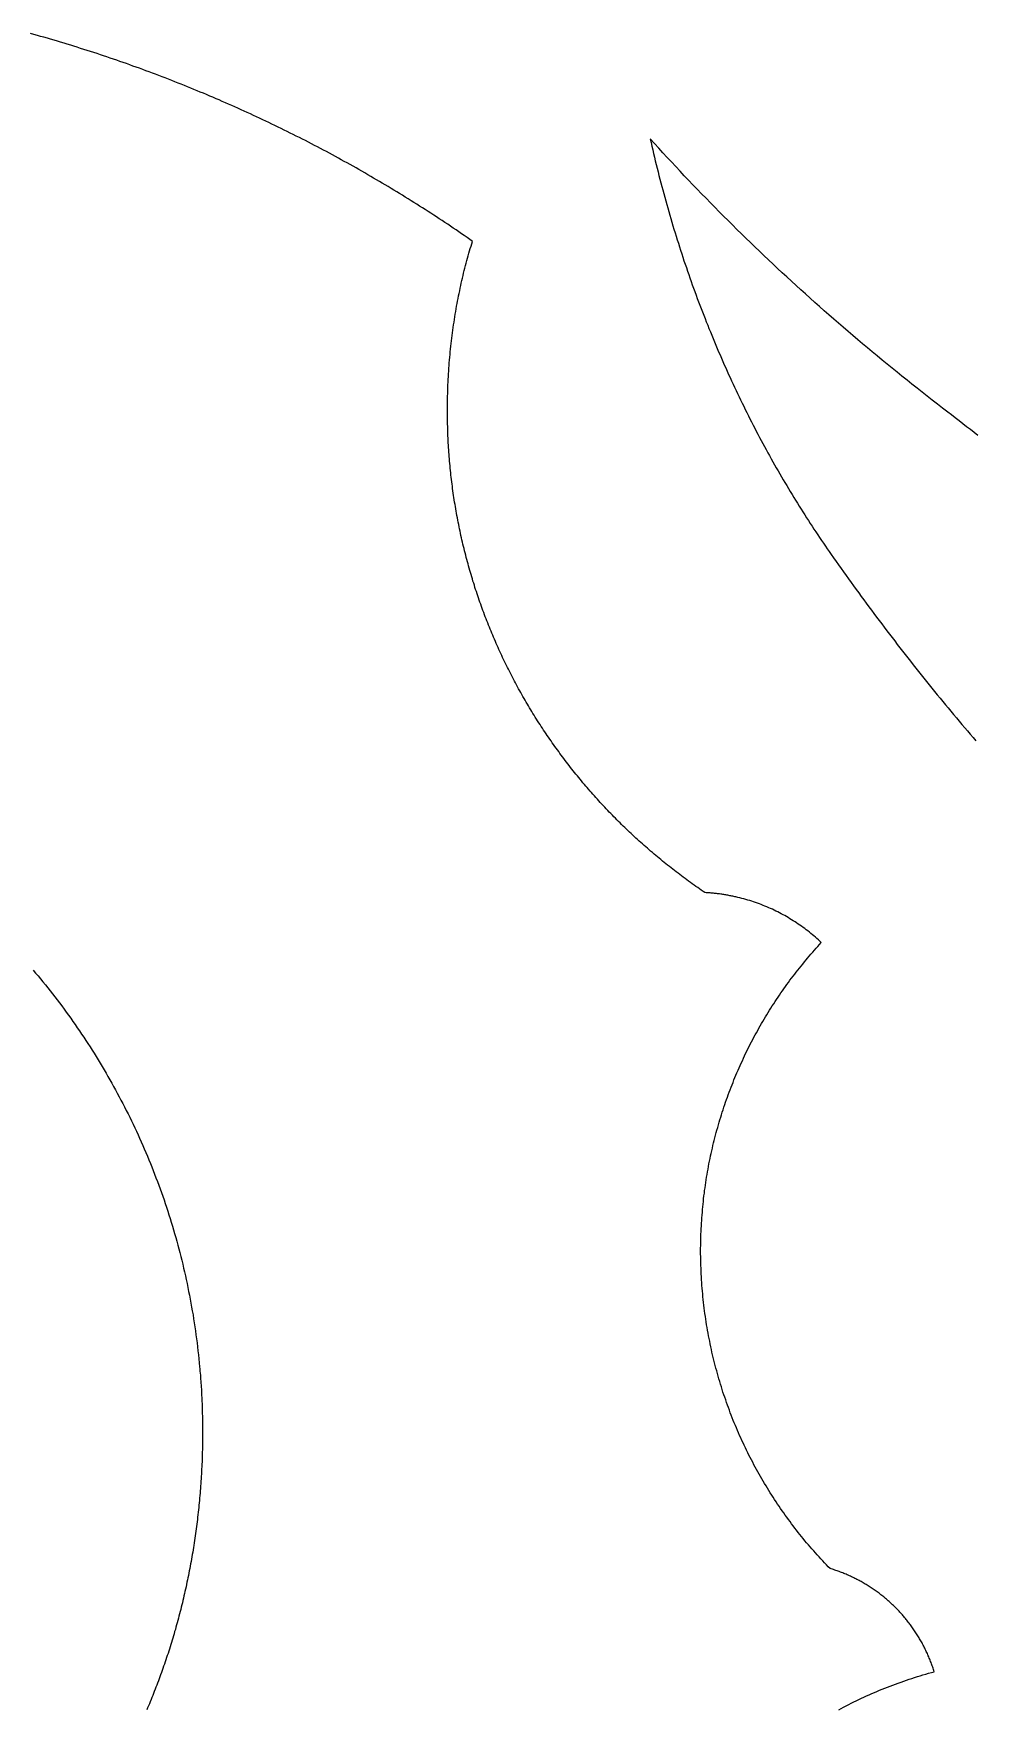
# Model space of a CAD drawing. Extents: x -331 to 1103, y -532 to 1751.
# Drawn here: x 603.9 to 727.1, y 826.9 to 1046.1 of the extents above; entities that cross this region are included whole.
import ezdxf

# ---------------------------------------------------------------- set-up
doc = ezdxf.new("R2010")
doc.units = 0
doc.layers.add('Default_Layer', color=1, linetype='CONTINUOUS')

msp = doc.modelspace()

# ---------------------------------------------------------------- linework, layer by layer
at = {"layer": 'Default_Layer'}
for points in [[(709.22, 826.83), (709.54, 827.01), (709.87, 827.18), (710.2, 827.35), (710.53, 827.52), (710.86, 827.68), (711.19, 827.85), (711.52, 828.01), (711.86, 828.17), (712.19, 828.33), (712.53, 828.49), (712.87, 828.64), (713.21, 828.79), (713.55, 828.94), (713.89, 829.09), (714.23, 829.24), (714.58, 829.38), (714.92, 829.52), (715.27, 829.66), (715.62, 829.8), (715.97, 829.93), (716.32, 830.07), (716.67, 830.2), (717.02, 830.33), (717.38, 830.46), (717.73, 830.58), (718.09, 830.7), (718.45, 830.82), (718.8, 830.94), (719.16, 831.06), (719.53, 831.17), (719.89, 831.28), (720.25, 831.39), (720.61, 831.5), (720.98, 831.6), (721.35, 831.71), (721.71, 831.81), (721.67, 831.96), (721.62, 832.11), (721.57, 832.26), (721.52, 832.41), (721.46, 832.56), (721.41, 832.71), (721.35, 832.86), (721.3, 833.01), (721.24, 833.16), (721.18, 833.31), (721.13, 833.45), (721.07, 833.6), (721, 833.74), (720.94, 833.89), (720.88, 834.03), (720.82, 834.18), (720.75, 834.32), (720.68, 834.46), (720.62, 834.6), (720.55, 834.74), (720.48, 834.88), (720.41, 835.02), (720.34, 835.16), (720.26, 835.3), (720.19, 835.44), (720.12, 835.58), (720.04, 835.71), (719.97, 835.85), (719.89, 835.98), (719.81, 836.12), (719.73, 836.25), (719.65, 836.39), (719.57, 836.52), (719.49, 836.65), (719.4, 836.78), (719.32, 836.91), (719.23, 837.04), (719.15, 837.17), (719.06, 837.3), (718.97, 837.43), (718.89, 837.55), (718.8, 837.68), (718.7, 837.8), (718.61, 837.93), (718.52, 838.05), (718.43, 838.18), (718.33, 838.3), (718.24, 838.42), (718.14, 838.54), (718.04, 838.66), (717.95, 838.78), (717.85, 838.9), (717.75, 839.02), (717.65, 839.13), (717.55, 839.25), (717.44, 839.36), (717.34, 839.48), (717.24, 839.59), (717.13, 839.71), (717.03, 839.82), (716.92, 839.93), (716.81, 840.04), (716.71, 840.15), (716.6, 840.26), (716.49, 840.37), (716.38, 840.47), (716.26, 840.58), (716.15, 840.68), (716.04, 840.79), (715.92, 840.89), (715.81, 841), (715.69, 841.1), (715.58, 841.2), (715.46, 841.3), (715.34, 841.4), (715.22, 841.5), (715.11, 841.6), (714.99, 841.69), (714.86, 841.79), (714.74, 841.88), (714.62, 841.98), (714.5, 842.07), (714.37, 842.16), (714.25, 842.25), (714.12, 842.34), (714, 842.43), (713.87, 842.52), (713.74, 842.61), (713.61, 842.7), (713.49, 842.78), (713.36, 842.87), (713.23, 842.95), (713.09, 843.03), (712.96, 843.12), (712.83, 843.2), (712.7, 843.28), (712.56, 843.36), (712.43, 843.43), (712.29, 843.51), (712.16, 843.59), (712.02, 843.66), (711.88, 843.74), (711.74, 843.81), (711.61, 843.88), (711.47, 843.95), (711.33, 844.02), (711.19, 844.09), (711.05, 844.16), (710.9, 844.23), (710.76, 844.29), (710.62, 844.36), (710.47, 844.42), (710.33, 844.49), (710.19, 844.55), (710.04, 844.61), (709.89, 844.67), (709.75, 844.73), (709.6, 844.78), (709.45, 844.84), (709.3, 844.9), (709.15, 844.95), (709.01, 845), (708.86, 845.06), (708.7, 845.11), (708.55, 845.16), (708.4, 845.21), (708.25, 845.25), (708.1, 845.3), (707.85, 845.55), (707.61, 845.8), (707.37, 846.06), (707.13, 846.32), (706.89, 846.57), (706.65, 846.83), (706.42, 847.09), (706.18, 847.35), (705.95, 847.62), (705.72, 847.88), (705.49, 848.15), (705.26, 848.41), (705.03, 848.68), (704.81, 848.95), (704.59, 849.22), (704.36, 849.5), (704.14, 849.77), (703.93, 850.04), (703.71, 850.32), (703.49, 850.6), (703.28, 850.88), (703.07, 851.16), (702.86, 851.44), (702.65, 851.72), (702.44, 852.01), (702.24, 852.29), (702.03, 852.58), (701.83, 852.87), (701.63, 853.16), (701.43, 853.45), (701.23, 853.74), (701.04, 854.03), (700.84, 854.33), (700.65, 854.62), (700.46, 854.92), (700.27, 855.22), (700.08, 855.52), (699.9, 855.82), (699.72, 856.12), (699.53, 856.42), (699.35, 856.73), (699.18, 857.03), (699, 857.34), (698.82, 857.64), (698.65, 857.95), (698.48, 858.26), (698.31, 858.57), (698.14, 858.88), (697.98, 859.2), (697.81, 859.51), (697.65, 859.83), (697.49, 860.14), (697.33, 860.46), (697.18, 860.78), (697.02, 861.1), (696.87, 861.42), (696.72, 861.74), (696.57, 862.06), (696.42, 862.39), (696.27, 862.71), (696.13, 863.04), (695.99, 863.36), (695.85, 863.69), (695.71, 864.02), (695.57, 864.35), (695.44, 864.68), (695.31, 865.01), (695.18, 865.35), (695.05, 865.68), (694.92, 866.01), (694.8, 866.35), (694.68, 866.69), (694.56, 867.02), (694.44, 867.36), (694.32, 867.7), (694.21, 868.04), (694.09, 868.38), (693.98, 868.73), (693.88, 869.07), (693.77, 869.41), (693.66, 869.76), (693.56, 870.1), (693.46, 870.45), (693.36, 870.8), (693.27, 871.15), (693.17, 871.5), (693.08, 871.85), (692.99, 872.2), (692.9, 872.55), (692.82, 872.9), (692.73, 873.25), (692.65, 873.61), (692.57, 873.96), (692.49, 874.32), (692.42, 874.68), (692.35, 875.03), (692.28, 875.39), (692.21, 875.75), (692.14, 876.11), (692.08, 876.47), (692.01, 876.83), (691.95, 877.19), (691.89, 877.56), (691.84, 877.92), (691.79, 878.28), (691.73, 878.65), (691.68, 879.01), (691.64, 879.38), (691.59, 879.75), (691.55, 880.11), (691.51, 880.48), (691.47, 880.85), (691.44, 881.22), (691.4, 881.59), (691.37, 881.96), (691.34, 882.33), (691.32, 882.71), (691.29, 883.08), (691.27, 883.45), (691.25, 883.83), (691.23, 884.2), (691.22, 884.58), (691.2, 884.95), (691.19, 885.33), (691.18, 885.71), (691.18, 886.08), (691.17, 886.46), (691.17, 886.84), (691.17, 887.21), (691.18, 887.57), (691.18, 887.93), (691.19, 888.3), (691.2, 888.66), (691.21, 889.02), (691.23, 889.38), (691.24, 889.75), (691.26, 890.11), (691.28, 890.47), (691.31, 890.83), (691.33, 891.19), (691.36, 891.54), (691.39, 891.9), (691.42, 892.26), (691.45, 892.62), (691.49, 892.97), (691.52, 893.33), (691.56, 893.68), (691.6, 894.04), (691.65, 894.39), (691.69, 894.74), (691.74, 895.09), (691.79, 895.45), (691.84, 895.8), (691.9, 896.15), (691.95, 896.5), (692.01, 896.85), (692.07, 897.19), (692.13, 897.54), (692.2, 897.89), (692.26, 898.23), (692.33, 898.58), (692.4, 898.92), (692.47, 899.27), (692.55, 899.61), (692.62, 899.95), (692.7, 900.29), (692.78, 900.64), (692.86, 900.98), (692.95, 901.31), (693.03, 901.65), (693.12, 901.99), (693.21, 902.33), (693.3, 902.66), (693.4, 903), (693.49, 903.33), (693.59, 903.67), (693.69, 904), (693.79, 904.33), (693.89, 904.66), (694, 904.99), (694.1, 905.32), (694.21, 905.65), (694.32, 905.98), (694.43, 906.31), (694.55, 906.63), (694.66, 906.96), (694.78, 907.28), (694.9, 907.61), (695.02, 907.93), (695.14, 908.25), (695.27, 908.57), (695.4, 908.89), (695.52, 909.21), (695.65, 909.53), (695.79, 909.85), (695.92, 910.16), (696.06, 910.48), (696.19, 910.79), (696.33, 911.11), (696.47, 911.42), (696.62, 911.73), (696.76, 912.04), (696.91, 912.35), (697.05, 912.66), (697.2, 912.97), (697.35, 913.27), (697.51, 913.58), (697.66, 913.88), (697.82, 914.19), (697.98, 914.49), (698.14, 914.79), (698.3, 915.09), (698.46, 915.39), (698.63, 915.69), (698.79, 915.98), (698.96, 916.28), (699.13, 916.58), (699.3, 916.87), (699.47, 917.16), (699.65, 917.45), (699.82, 917.74), (700, 918.03), (700.18, 918.32), (700.36, 918.61), (700.54, 918.9), (700.73, 919.18), (700.91, 919.47), (701.1, 919.75), (701.29, 920.03), (701.48, 920.31), (701.67, 920.59), (701.86, 920.87), (702.06, 921.14), (702.26, 921.42), (702.45, 921.7), (702.65, 921.97), (702.85, 922.24), (703.06, 922.51), (703.26, 922.78), (703.47, 923.05), (703.67, 923.32), (703.88, 923.58), (704.09, 923.85), (704.3, 924.11), (704.52, 924.37), (704.73, 924.64), (704.95, 924.9), (705.16, 925.15), (705.38, 925.41), (705.6, 925.67), (705.82, 925.92), (706.05, 926.18), (706.27, 926.43), (706.5, 926.68), (706.72, 926.93), (706.95, 927.18), (706.76, 927.35), (706.57, 927.53), (706.38, 927.7), (706.19, 927.87), (705.99, 928.04), (705.8, 928.2), (705.6, 928.37), (705.4, 928.53), (705.19, 928.69), (704.99, 928.85), (704.78, 929), (704.57, 929.16), (704.36, 929.31), (704.15, 929.46), (703.94, 929.6), (703.72, 929.75), (703.51, 929.89), (703.29, 930.03), (703.07, 930.17), (702.85, 930.3), (702.63, 930.44), (702.4, 930.57), (702.17, 930.7), (701.95, 930.82), (701.72, 930.94), (701.49, 931.07), (701.25, 931.18), (701.02, 931.3), (700.78, 931.41), (700.55, 931.53), (700.31, 931.63), (700.07, 931.74), (699.83, 931.84), (699.58, 931.95), (699.34, 932.04), (699.09, 932.14), (698.85, 932.23), (698.6, 932.33), (698.35, 932.41), (698.1, 932.5), (697.85, 932.58), (697.59, 932.66), (697.34, 932.74), (697.08, 932.81), (696.83, 932.89), (696.57, 932.96), (696.31, 933.02), (696.05, 933.09), (695.92, 933.12), (695.79, 933.15), (695.66, 933.18), (695.52, 933.21), (695.39, 933.23), (695.26, 933.26), (695.13, 933.29), (694.99, 933.31), (694.86, 933.34), (694.73, 933.36), (694.59, 933.39), (694.46, 933.41), (694.33, 933.43), (694.19, 933.45), (694.06, 933.47), (693.92, 933.49), (693.79, 933.51), (693.65, 933.53), (693.52, 933.55), (693.38, 933.57), (693.24, 933.58), (693.11, 933.6), (692.97, 933.61), (692.83, 933.63), (692.7, 933.64), (692.56, 933.65), (692.42, 933.66), (692.28, 933.68), (692.15, 933.69), (692.01, 933.7), (691.87, 933.7), (691.73, 933.71), (691.49, 933.87), (691.25, 934.04), (691.01, 934.2), (690.78, 934.37), (690.54, 934.53), (690.31, 934.7), (690.07, 934.87), (689.84, 935.04), (689.6, 935.2), (689.37, 935.37), (689.14, 935.55), (688.9, 935.72), (688.67, 935.89), (688.44, 936.06), (688.21, 936.24), (687.98, 936.41), (687.76, 936.59), (687.53, 936.76), (687.3, 936.94), (687.08, 937.12), (686.85, 937.3), (686.63, 937.48), (686.4, 937.66), (686.18, 937.84), (685.96, 938.02), (685.73, 938.2), (685.51, 938.39), (685.29, 938.57), (685.07, 938.76), (684.85, 938.94), (684.63, 939.13), (684.42, 939.32), (684.2, 939.51), (683.98, 939.7), (683.77, 939.89), (683.55, 940.08), (683.34, 940.27), (683.13, 940.46), (682.91, 940.65), (682.7, 940.85), (682.49, 941.04), (682.28, 941.24), (682.07, 941.43), (681.86, 941.63), (681.65, 941.83), (681.45, 942.02), (681.24, 942.22), (681.03, 942.42), (680.83, 942.62), (680.63, 942.83), (680.42, 943.03), (680.22, 943.23), (680.02, 943.43), (679.82, 943.64), (679.62, 943.84), (679.42, 944.05), (679.22, 944.25), (679.02, 944.46), (678.82, 944.67), (678.63, 944.88), (678.43, 945.09), (678.24, 945.3), (678.04, 945.51), (677.85, 945.72), (677.66, 945.93), (677.46, 946.14), (677.27, 946.36), (677.08, 946.57), (676.89, 946.79), (676.7, 947), (676.52, 947.22), (676.33, 947.44), (676.14, 947.65), (675.96, 947.87), (675.77, 948.09), (675.59, 948.31), (675.41, 948.53), (675.23, 948.75), (675.04, 948.97), (674.86, 949.2), (674.68, 949.42), (674.51, 949.64), (674.33, 949.87), (674.15, 950.09), (673.98, 950.32), (673.8, 950.54), (673.63, 950.77), (673.45, 951), (673.28, 951.23), (673.11, 951.46), (672.94, 951.69), (672.77, 951.92), (672.6, 952.15), (672.43, 952.38), (672.26, 952.61), (672.09, 952.84), (671.93, 953.08), (671.76, 953.31), (671.6, 953.55), (671.44, 953.78), (671.27, 954.02), (671.11, 954.26), (670.95, 954.49), (670.79, 954.73), (670.63, 954.97), (670.47, 955.21), (670.32, 955.45), (670.16, 955.69), (670.01, 955.93), (669.85, 956.17), (669.7, 956.41), (669.54, 956.66), (669.39, 956.9), (669.24, 957.14), (669.09, 957.39), (668.94, 957.63), (668.8, 957.88), (668.65, 958.13), (668.5, 958.37), (668.36, 958.62), (668.21, 958.87), (668.07, 959.12), (667.93, 959.37), (667.78, 959.62), (667.64, 959.87), (667.5, 960.12), (667.36, 960.37), (667.23, 960.62), (667.09, 960.88), (666.95, 961.13), (666.82, 961.38), (666.68, 961.64), (666.55, 961.89), (666.42, 962.15), (666.29, 962.4), (666.16, 962.66), (666.03, 962.92), (665.9, 963.17), (665.77, 963.43), (665.64, 963.69), (665.52, 963.95), (665.39, 964.21), (665.27, 964.47), (665.15, 964.73), (665.03, 964.99), (664.9, 965.26), (664.79, 965.52), (664.67, 965.78), (664.55, 966.05), (664.43, 966.31), (664.32, 966.57), (664.2, 966.84), (664.09, 967.11), (663.97, 967.37), (663.86, 967.64), (663.75, 967.91), (663.64, 968.17), (663.53, 968.44), (663.42, 968.71), (663.32, 968.98), (663.21, 969.25), (663.11, 969.52), (663, 969.79), (662.9, 970.06), (662.8, 970.33), (662.7, 970.6), (662.6, 970.88), (662.5, 971.15), (662.4, 971.42), (662.3, 971.7), (662.21, 971.97), (662.11, 972.25), (662.02, 972.52), (661.93, 972.8), (661.83, 973.08), (661.74, 973.35), (661.65, 973.63), (661.57, 973.91), (661.48, 974.19), (661.39, 974.46), (661.31, 974.74), (661.22, 975.02), (661.14, 975.3), (661.06, 975.58), (660.97, 975.86), (660.89, 976.15), (660.82, 976.43), (660.74, 976.71), (660.66, 976.99), (660.58, 977.28), (660.51, 977.56), (660.44, 977.84), (660.36, 978.13), (660.29, 978.41), (660.22, 978.7), (660.15, 978.98), (660.08, 979.27), (660.02, 979.56), (659.95, 979.84), (659.89, 980.13), (659.82, 980.42), (659.76, 980.71), (659.7, 980.99), (659.64, 981.28), (659.58, 981.57), (659.52, 981.86), (659.46, 982.15), (659.4, 982.44), (659.35, 982.73), (659.29, 983.03), (659.24, 983.32), (659.19, 983.61), (659.14, 983.9), (659.09, 984.19), (659.04, 984.49), (658.99, 984.78), (658.95, 985.07), (658.9, 985.37), (658.86, 985.66), (658.82, 985.96), (658.77, 986.25), (658.73, 986.55), (658.69, 986.85), (658.66, 987.14), (658.62, 987.44), (658.58, 987.74), (658.55, 988.03), (658.51, 988.33), (658.48, 988.63), (658.45, 988.93), (658.42, 989.23), (658.39, 989.53), (658.36, 989.83), (658.34, 990.13), (658.31, 990.43), (658.29, 990.73), (658.26, 991.03), (658.24, 991.33), (658.22, 991.63), (658.2, 991.93), (658.18, 992.23), (658.16, 992.54), (658.15, 992.84), (658.13, 993.14), (658.12, 993.45), (658.11, 993.75), (658.09, 994.05), (658.08, 994.36), (658.08, 994.66), (658.07, 994.97), (658.06, 995.27), (658.06, 995.58), (658.05, 995.88), (658.05, 996.19), (658.05, 996.5), (658.05, 996.8), (658.05, 997.17), (658.05, 997.54), (658.05, 997.91), (658.06, 998.28), (658.07, 998.65), (658.08, 999.01), (658.09, 999.38), (658.1, 999.74), (658.12, 1000.11), (658.13, 1000.47), (658.15, 1000.84), (658.17, 1001.2), (658.19, 1001.57), (658.22, 1001.93), (658.24, 1002.29), (658.27, 1002.65), (658.29, 1003.01), (658.32, 1003.37), (658.36, 1003.73), (658.39, 1004.09), (658.42, 1004.45), (658.46, 1004.8), (658.5, 1005.16), (658.54, 1005.51), (658.58, 1005.87), (658.62, 1006.22), (658.66, 1006.57), (658.71, 1006.93), (658.76, 1007.28), (658.8, 1007.63), (658.86, 1007.98), (658.91, 1008.33), (658.96, 1008.67), (659.02, 1009.02), (659.07, 1009.37), (659.13, 1009.71), (659.19, 1010.05), (659.25, 1010.4), (659.31, 1010.74), (659.38, 1011.08), (659.44, 1011.42), (659.51, 1011.76), (659.58, 1012.09), (659.65, 1012.43), (659.72, 1012.76), (659.79, 1013.1), (659.86, 1013.43), (659.94, 1013.76), (660.02, 1014.09), (660.09, 1014.42), (660.17, 1014.75), (660.25, 1015.08), (660.34, 1015.4), (660.42, 1015.73), (660.5, 1016.05), (660.59, 1016.37), (660.68, 1016.69), (660.77, 1017.01), (660.86, 1017.33), (660.95, 1017.64), (661.04, 1017.96), (661.14, 1018.27), (661.23, 1018.58), (661.33, 1018.89), (660.97, 1019.14), (660.61, 1019.39), (660.25, 1019.64), (659.89, 1019.89), (659.53, 1020.14), (659.17, 1020.38), (658.81, 1020.63), (658.44, 1020.87), (658.08, 1021.12), (657.72, 1021.36), (657.35, 1021.6), (656.98, 1021.84), (656.62, 1022.08), (656.25, 1022.32), (655.88, 1022.56), (655.51, 1022.8), (655.15, 1023.04), (654.78, 1023.28), (654.41, 1023.51), (654.03, 1023.75), (653.66, 1023.98), (653.29, 1024.21), (652.92, 1024.45), (652.54, 1024.68), (652.17, 1024.91), (651.79, 1025.14), (651.42, 1025.37), (651.04, 1025.6), (650.67, 1025.82), (650.29, 1026.05), (649.91, 1026.28), (649.53, 1026.5), (649.15, 1026.73), (648.77, 1026.95), (648.39, 1027.17), (648.01, 1027.39), (647.63, 1027.61), (647.25, 1027.83), (646.86, 1028.05), (646.48, 1028.27), (646.1, 1028.49), (645.71, 1028.71), (645.33, 1028.92), (644.94, 1029.14), (644.55, 1029.35), (644.17, 1029.56), (643.78, 1029.78), (643.39, 1029.99), (643, 1030.2), (642.61, 1030.41), (642.22, 1030.62), (641.83, 1030.83), (641.44, 1031.03), (641.05, 1031.24), (640.65, 1031.44), (640.26, 1031.65), (639.87, 1031.85), (639.47, 1032.06), (639.08, 1032.26), (638.68, 1032.46), (638.28, 1032.66), (637.89, 1032.86), (637.49, 1033.06), (637.09, 1033.25), (636.69, 1033.45), (636.29, 1033.65), (635.89, 1033.84), (635.49, 1034.04), (635.09, 1034.23), (634.69, 1034.42), (634.29, 1034.61), (633.89, 1034.8), (633.48, 1034.99), (633.08, 1035.18), (632.68, 1035.37), (632.27, 1035.56), (631.87, 1035.74), (631.46, 1035.93), (631.05, 1036.11), (630.65, 1036.29), (630.24, 1036.48), (629.83, 1036.66), (629.42, 1036.84), (629.01, 1037.02), (628.6, 1037.2), (628.19, 1037.38), (627.78, 1037.55), (627.37, 1037.73), (626.96, 1037.9), (626.55, 1038.08), (626.14, 1038.25), (625.72, 1038.42), (625.31, 1038.59), (624.89, 1038.76), (624.48, 1038.93), (624.06, 1039.1), (623.65, 1039.27), (623.23, 1039.44), (622.81, 1039.6), (622.4, 1039.77), (621.98, 1039.93), (621.56, 1040.09), (621.14, 1040.26), (620.72, 1040.42), (620.3, 1040.58), (619.88, 1040.74), (619.46, 1040.9), (619.04, 1041.05), (618.61, 1041.21), (618.19, 1041.36), (617.77, 1041.52), (617.34, 1041.67), (616.92, 1041.82), (616.49, 1041.98), (616.07, 1042.13), (615.64, 1042.28), (615.22, 1042.43), (614.79, 1042.57), (614.36, 1042.72), (613.94, 1042.87), (613.51, 1043.01), (613.08, 1043.15), (612.65, 1043.3), (612.22, 1043.44), (611.79, 1043.58), (611.36, 1043.72), (610.93, 1043.86), (610.5, 1044), (610.06, 1044.13), (609.63, 1044.27), (609.2, 1044.41), (608.77, 1044.54), (608.33, 1044.67), (607.9, 1044.81), (607.46, 1044.94), (607.03, 1045.07), (606.59, 1045.2), (606.15, 1045.32), (605.72, 1045.45), (605.28, 1045.58), (604.84, 1045.7), (604.41, 1045.83), (603.97, 1045.95), (603.53, 1046.07)], [(727.44, 993.5), (726.94, 993.89), (726.45, 994.27), (725.95, 994.65), (725.45, 995.03), (724.96, 995.42), (724.47, 995.8), (723.97, 996.19), (723.48, 996.57), (722.81, 997.09), (722.13, 997.61), (721.47, 998.12), (720.8, 998.64), (720.14, 999.16), (719.47, 999.68), (718.81, 1000.21), (718.16, 1000.73), (717.5, 1001.25), (716.85, 1001.78), (716.2, 1002.31), (715.55, 1002.84), (714.91, 1003.36), (714.26, 1003.9), (713.62, 1004.43), (712.98, 1004.96), (712.35, 1005.49), (711.71, 1006.03), (711.08, 1006.57), (710.45, 1007.11), (709.82, 1007.65), (709.2, 1008.19), (708.57, 1008.73), (707.95, 1009.27), (707.33, 1009.82), (706.71, 1010.36), (706.1, 1010.91), (705.48, 1011.46), (704.87, 1012.01), (704.26, 1012.57), (703.65, 1013.12), (703.05, 1013.67), (702.44, 1014.23), (701.84, 1014.79), (701.24, 1015.35), (700.64, 1015.91), (700.04, 1016.47), (699.45, 1017.04), (698.86, 1017.6), (698.26, 1018.17), (697.67, 1018.74), (697.09, 1019.31), (696.5, 1019.88), (695.92, 1020.46), (695.33, 1021.03), (694.75, 1021.61), (694.17, 1022.19), (693.6, 1022.77), (693.02, 1023.35), (692.45, 1023.94), (691.87, 1024.52), (691.3, 1025.11), (690.73, 1025.7), (690.16, 1026.29), (689.6, 1026.88), (689.03, 1027.48), (688.47, 1028.07), (687.91, 1028.67), (687.35, 1029.27), (686.79, 1029.87), (686.23, 1030.48), (685.68, 1031.08), (685.12, 1031.69), (684.57, 1032.3), (684.68, 1031.82), (684.79, 1031.33), (684.9, 1030.85), (685.01, 1030.37), (685.13, 1029.89), (685.24, 1029.41), (685.36, 1028.93), (685.48, 1028.45), (685.6, 1027.98), (685.72, 1027.5), (685.84, 1027.03), (685.96, 1026.55), (686.09, 1026.08), (686.21, 1025.61), (686.34, 1025.14), (686.47, 1024.67), (686.6, 1024.2), (686.73, 1023.73), (686.86, 1023.26), (686.99, 1022.8), (687.13, 1022.33), (687.26, 1021.86), (687.4, 1021.4), (687.54, 1020.94), (687.68, 1020.48), (687.82, 1020.01), (687.96, 1019.55), (688.11, 1019.1), (688.25, 1018.64), (688.4, 1018.18), (688.54, 1017.72), (688.69, 1017.27), (688.84, 1016.81), (688.99, 1016.36), (689.14, 1015.91), (689.3, 1015.45), (689.45, 1015), (689.61, 1014.55), (689.76, 1014.1), (689.92, 1013.66), (690.08, 1013.21), (690.24, 1012.76), (690.4, 1012.32), (690.57, 1011.87), (690.73, 1011.43), (690.9, 1010.99), (691.06, 1010.55), (691.23, 1010.1), (691.4, 1009.67), (691.57, 1009.23), (691.74, 1008.79), (691.91, 1008.35), (692.09, 1007.92), (692.26, 1007.48), (692.44, 1007.05), (692.61, 1006.61), (692.79, 1006.18), (692.97, 1005.75), (693.15, 1005.32), (693.33, 1004.89), (693.51, 1004.46), (693.7, 1004.03), (693.88, 1003.61), (694.07, 1003.18), (694.26, 1002.76), (694.45, 1002.33), (694.64, 1001.91), (694.83, 1001.49), (695.02, 1001.07), (695.21, 1000.65), (695.41, 1000.23), (695.6, 999.81), (695.8, 999.39), (695.99, 998.98), (696.19, 998.56), (696.39, 998.15), (696.59, 997.74), (696.8, 997.32), (697, 996.91), (697.2, 996.5), (697.41, 996.09), (697.61, 995.68), (697.82, 995.28), (698.03, 994.87), (698.24, 994.46), (698.45, 994.06), (698.66, 993.66), (698.87, 993.25), (699.09, 992.85), (699.3, 992.45), (699.52, 992.05), (699.74, 991.65), (699.96, 991.25), (700.17, 990.86), (700.39, 990.46), (700.62, 990.07), (700.84, 989.67), (701.06, 989.28), (701.29, 988.89), (701.51, 988.5), (701.74, 988.11), (701.97, 987.72), (702.19, 987.33), (702.42, 986.94), (702.66, 986.56), (702.89, 986.17), (703.12, 985.79), (703.35, 985.4), (703.59, 985.02), (703.82, 984.64), (704.06, 984.26), (704.3, 983.88), (704.54, 983.5), (704.78, 983.13), (705.02, 982.75), (705.26, 982.37), (705.5, 982), (705.75, 981.63), (705.99, 981.25), (706.24, 980.88), (706.49, 980.51), (706.73, 980.14), (706.98, 979.78), (707.23, 979.41), (707.48, 979.04), (707.73, 978.68), (707.99, 978.31), (708.24, 977.95), (708.56, 977.49), (708.89, 977.03), (709.21, 976.57), (709.54, 976.11), (709.86, 975.65), (710.19, 975.19), (710.52, 974.74), (710.85, 974.28), (711.18, 973.82), (711.51, 973.37), (711.84, 972.91), (712.17, 972.46), (712.5, 972.01), (712.83, 971.56), (713.17, 971.1), (713.5, 970.65), (713.84, 970.2), (714.17, 969.75), (714.51, 969.3), (714.85, 968.85), (715.19, 968.41), (715.53, 967.96), (715.87, 967.51), (716.21, 967.07), (716.55, 966.62), (716.89, 966.18), (717.24, 965.73), (717.58, 965.29), (717.92, 964.85), (718.27, 964.41), (718.62, 963.96), (718.96, 963.52), (719.31, 963.08), (719.66, 962.64), (720.01, 962.21), (720.36, 961.77), (720.71, 961.33), (721.06, 960.89), (721.42, 960.46), (721.77, 960.02), (722.12, 959.59), (722.48, 959.15), (722.83, 958.72), (723.19, 958.29), (723.55, 957.86), (723.91, 957.43), (724.26, 957), (724.62, 956.57), (724.98, 956.14), (725.34, 955.71), (725.71, 955.28), (726.07, 954.85), (726.43, 954.43), (726.8, 954), (727.16, 953.58)], [(603.87, 923.57), (604.19, 923.19), (604.51, 922.81), (604.83, 922.42), (605.15, 922.04), (605.46, 921.65), (605.77, 921.26), (606.08, 920.87), (606.39, 920.48), (606.7, 920.08), (607, 919.68), (607.3, 919.29), (607.6, 918.89), (607.9, 918.48), (608.19, 918.08), (608.49, 917.68), (608.78, 917.27), (609.07, 916.86), (609.35, 916.45), (609.64, 916.04), (609.92, 915.63), (610.2, 915.21), (610.48, 914.79), (610.76, 914.38), (611.03, 913.96), (611.3, 913.53), (611.57, 913.11), (611.84, 912.69), (612.1, 912.26), (612.37, 911.83), (612.63, 911.4), (612.89, 910.97), (613.14, 910.54), (613.4, 910.1), (613.65, 909.67), (613.9, 909.23), (614.15, 908.79), (614.39, 908.35), (614.63, 907.91), (614.87, 907.47), (615.11, 907.02), (615.35, 906.58), (615.58, 906.13), (615.81, 905.68), (616.04, 905.23), (616.27, 904.78), (616.49, 904.32), (616.71, 903.87), (616.93, 903.41), (617.15, 902.96), (617.36, 902.5), (617.58, 902.04), (617.79, 901.58), (617.99, 901.11), (618.2, 900.65), (618.4, 900.18), (618.6, 899.71), (618.8, 899.25), (618.99, 898.78), (619.19, 898.3), (619.38, 897.83), (619.56, 897.36), (619.75, 896.88), (619.93, 896.41), (620.11, 895.93), (620.29, 895.45), (620.47, 894.97), (620.64, 894.49), (620.81, 894.01), (620.98, 893.52), (621.14, 893.04), (621.3, 892.55), (621.46, 892.06), (621.62, 891.57), (621.77, 891.08), (621.93, 890.59), (622.08, 890.1), (622.22, 889.61), (622.37, 889.11), (622.51, 888.62), (622.65, 888.12), (622.78, 887.62), (622.92, 887.12), (623.05, 886.62), (623.17, 886.12), (623.3, 885.62), (623.42, 885.12), (623.54, 884.61), (623.66, 884.11), (623.77, 883.6), (623.89, 883.09), (624, 882.58), (624.1, 882.07), (624.2, 881.56), (624.31, 881.05), (624.4, 880.54), (624.5, 880.02), (624.59, 879.51), (624.68, 878.99), (624.77, 878.48), (624.85, 877.96), (624.93, 877.44), (625.01, 876.92), (625.09, 876.4), (625.16, 875.88), (625.23, 875.35), (625.3, 874.83), (625.36, 874.31), (625.42, 873.78), (625.48, 873.25), (625.53, 872.73), (625.59, 872.2), (625.64, 871.67), (625.66, 871.41), (625.68, 871.14), (625.71, 870.88), (625.73, 870.61), (625.75, 870.35), (625.77, 870.08), (625.79, 869.81), (625.8, 869.55), (625.82, 869.28), (625.84, 869.01), (625.86, 868.75), (625.87, 868.48), (625.89, 868.21), (625.9, 867.95), (625.91, 867.68), (625.93, 867.41), (625.94, 867.14), (625.95, 866.88), (625.96, 866.61), (625.97, 866.34), (625.98, 866.07), (625.99, 865.8), (625.99, 865.53), (626, 865.26), (626, 864.99), (626.01, 864.72), (626.01, 864.45), (626.02, 864.18), (626.02, 863.91), (626.02, 863.64), (626.02, 863.37), (626.02, 863.1), (626.02, 862.78), (626.02, 862.46), (626.02, 862.14), (626.01, 861.82), (626.01, 861.5), (626, 861.18), (626, 860.86), (625.99, 860.54), (625.98, 860.22), (625.97, 859.9), (625.96, 859.58), (625.95, 859.27), (625.93, 858.95), (625.92, 858.63), (625.9, 858.31), (625.89, 858), (625.87, 857.68), (625.85, 857.36), (625.83, 857.05), (625.81, 856.73), (625.79, 856.42), (625.77, 856.1), (625.74, 855.79), (625.72, 855.47), (625.69, 855.16), (625.67, 854.85), (625.64, 854.53), (625.61, 854.22), (625.58, 853.91), (625.55, 853.59), (625.52, 853.28), (625.48, 852.97), (625.45, 852.66), (625.42, 852.35), (625.38, 852.04), (625.34, 851.73), (625.31, 851.42), (625.27, 851.11), (625.23, 850.8), (625.19, 850.49), (625.14, 850.18), (625.1, 849.88), (625.06, 849.57), (625.01, 849.26), (624.97, 848.96), (624.92, 848.65), (624.87, 848.34), (624.83, 848.04), (624.78, 847.73), (624.73, 847.43), (624.67, 847.12), (624.62, 846.82), (624.57, 846.52), (624.51, 846.22), (624.46, 845.91), (624.4, 845.61), (624.35, 845.31), (624.29, 845.01), (624.23, 844.71), (624.17, 844.41), (624.11, 844.11), (624.05, 843.81), (623.98, 843.51), (623.92, 843.21), (623.86, 842.91), (623.79, 842.62), (623.72, 842.32), (623.66, 842.02), (623.59, 841.73), (623.52, 841.43), (623.45, 841.14), (623.38, 840.84), (623.31, 840.55), (623.23, 840.25), (623.16, 839.96), (623.08, 839.67), (623.01, 839.38), (622.93, 839.09), (622.86, 838.8), (622.78, 838.5), (622.7, 838.21), (622.62, 837.93), (622.54, 837.64), (622.46, 837.35), (622.37, 837.06), (622.29, 836.77), (622.21, 836.49), (622.12, 836.2), (622.03, 835.92), (621.95, 835.63), (621.86, 835.35), (621.77, 835.06), (621.68, 834.78), (621.59, 834.5), (621.5, 834.21), (621.41, 833.93), (621.31, 833.65), (621.22, 833.37), (621.13, 833.09), (621.03, 832.81), (620.93, 832.53), (620.84, 832.25), (620.74, 831.98), (620.64, 831.7), (620.54, 831.42), (620.44, 831.15), (620.34, 830.87), (620.24, 830.6), (620.13, 830.33), (620.03, 830.05), (619.93, 829.78), (619.82, 829.51), (619.71, 829.24), (619.61, 828.97), (619.5, 828.7), (619.39, 828.43), (619.28, 828.16), (619.17, 827.89), (619.06, 827.62), (618.95, 827.36), (618.84, 827.09), (618.72, 826.82)]]:
    msp.add_lwpolyline(points, dxfattribs=at)

doc.saveas('drawing.dxf')
